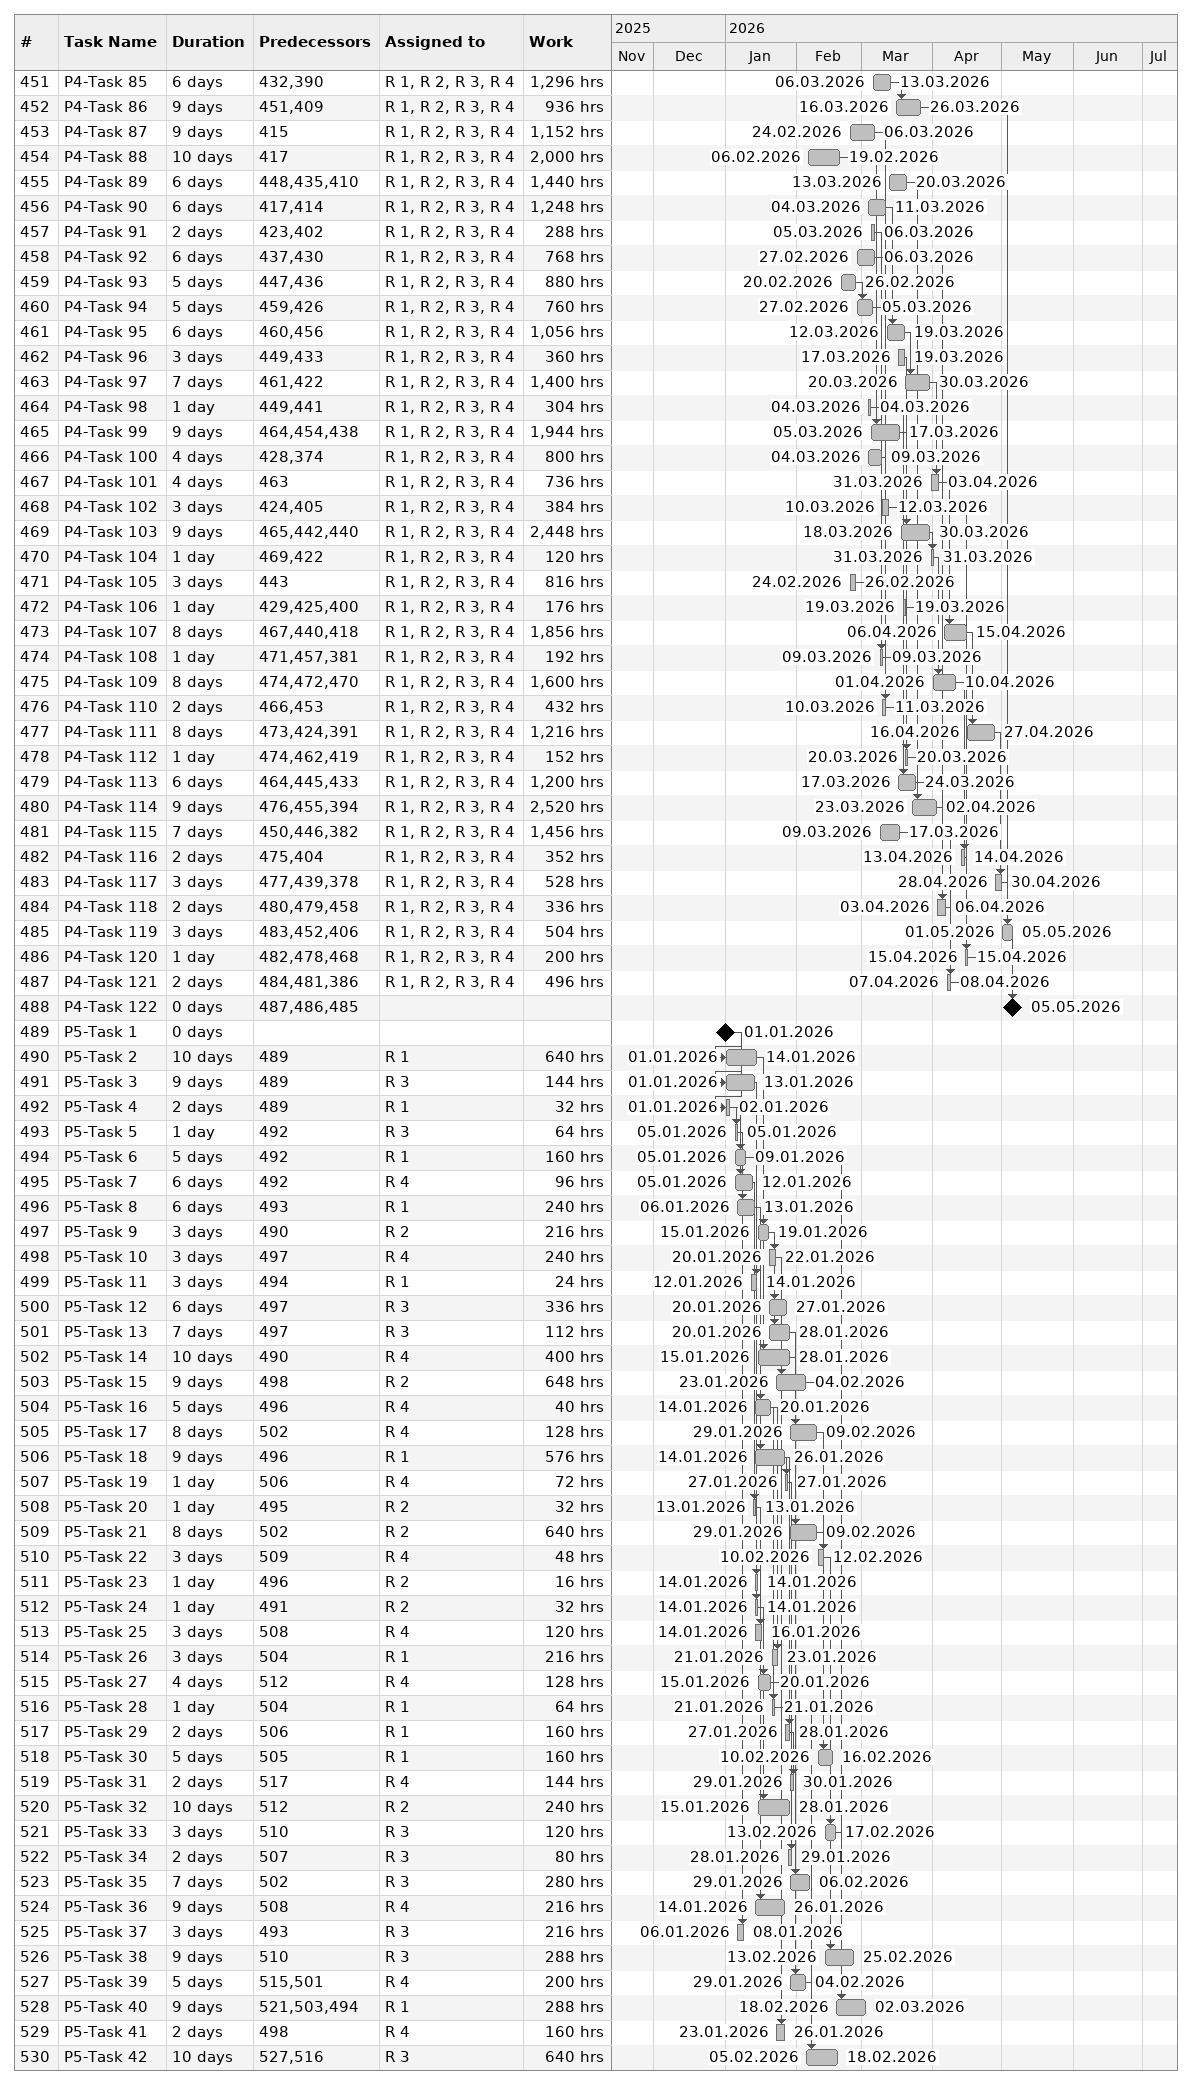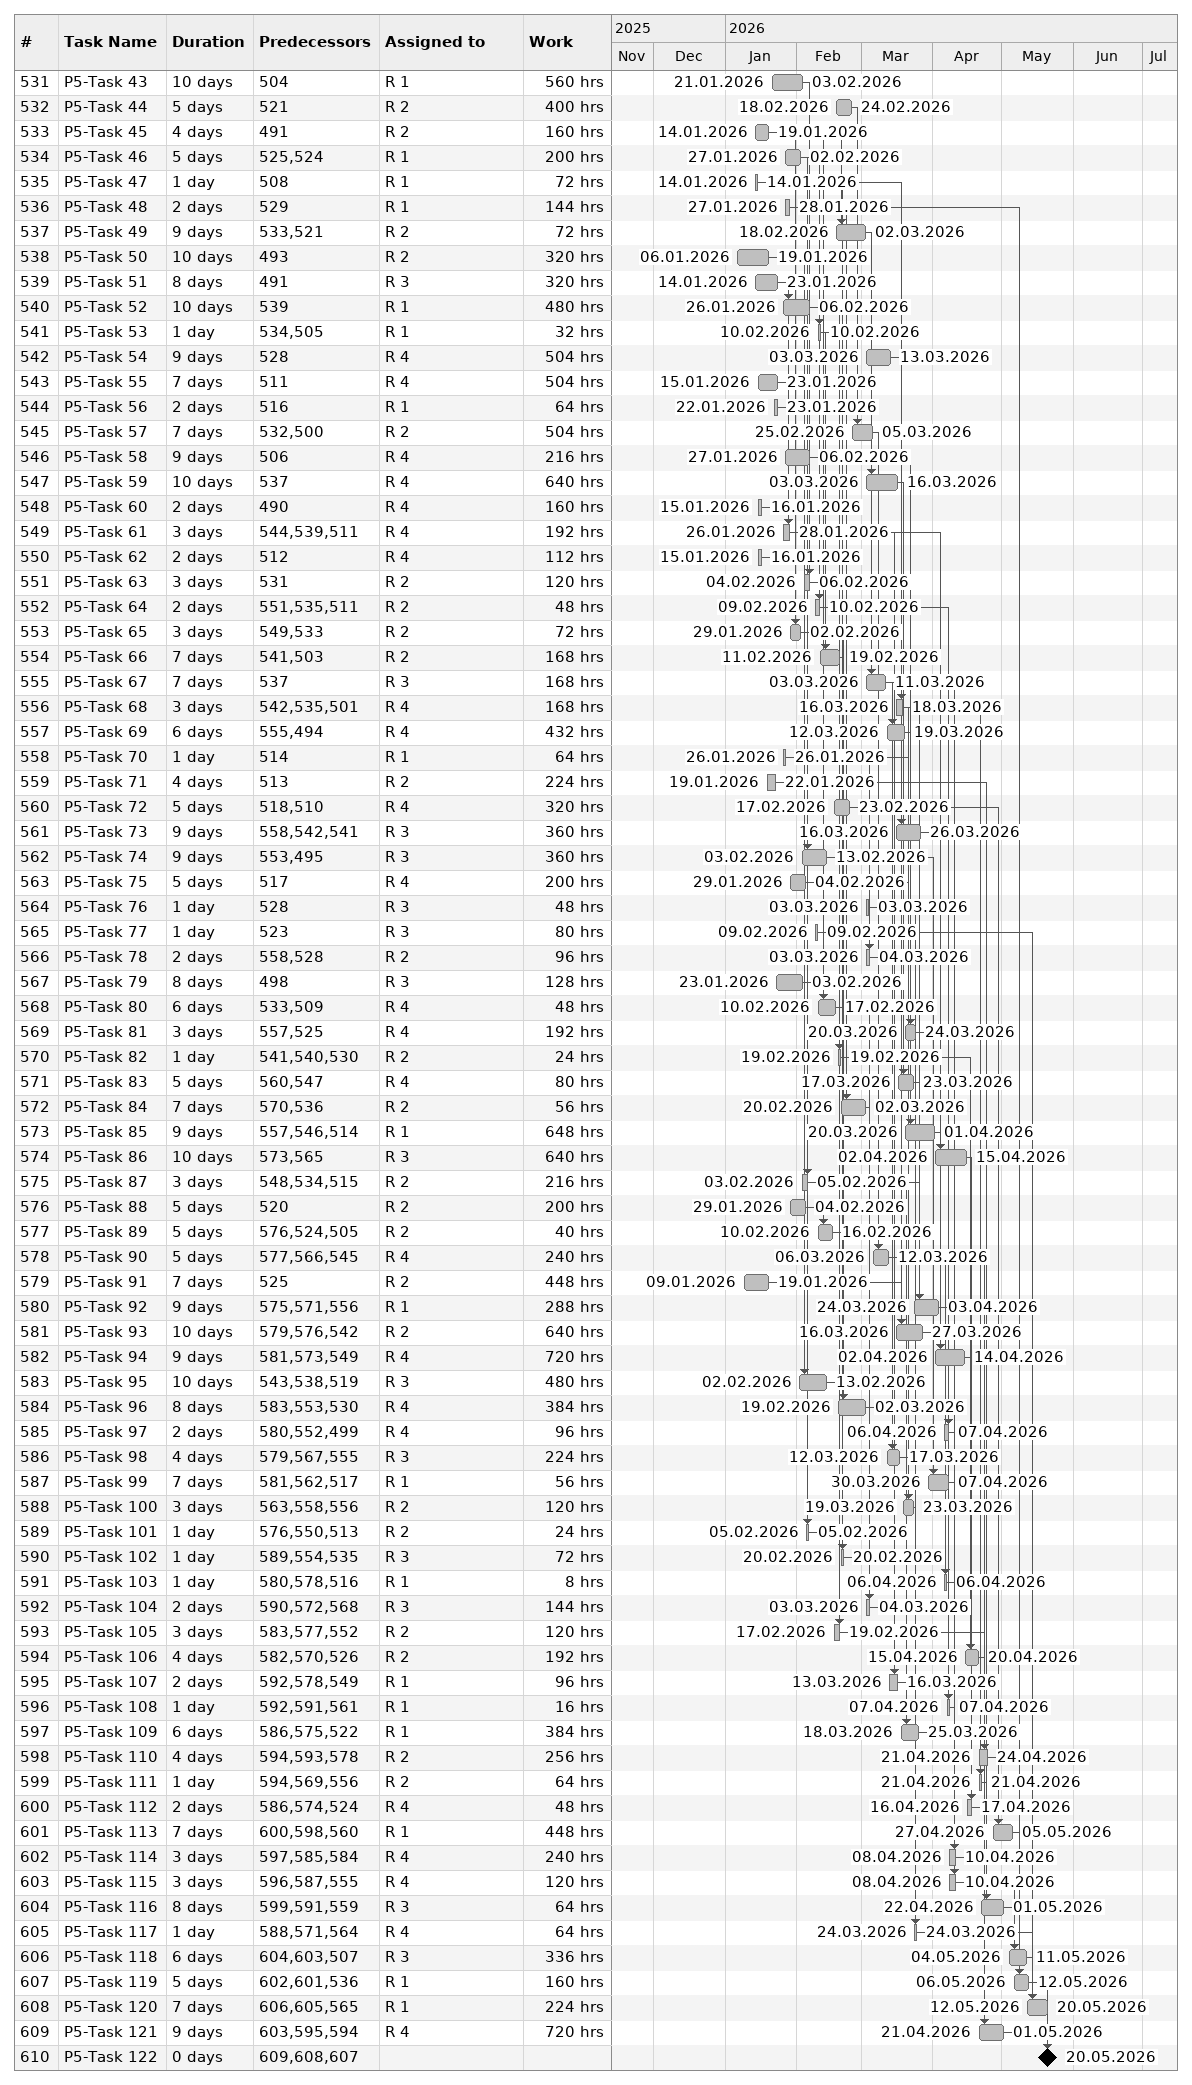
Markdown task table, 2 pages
| ID | Task | Duration | Start | Finish | Predecessors | Resources | Work (h) |
|---|---|---|---|---|---|---|---|
| 451 | P4-Task 85 | 6d | 2026-03-06 | 2026-03-13 | 432, 390 | R 1, R 2, R 3, R 4 | 1296 |
| 452 | P4-Task 86 | 9d | 2026-03-16 | 2026-03-26 | 451, 409 | R 1, R 2, R 3, R 4 | 936 |
| 453 | P4-Task 87 | 9d | 2026-02-24 | 2026-03-06 | 415 | R 1, R 2, R 3, R 4 | 1152 |
| 454 | P4-Task 88 | 10d | 2026-02-06 | 2026-02-19 | 417 | R 1, R 2, R 3, R 4 | 2000 |
| 455 | P4-Task 89 | 6d | 2026-03-13 | 2026-03-20 | 448, 435, 410 | R 1, R 2, R 3, R 4 | 1440 |
| 456 | P4-Task 90 | 6d | 2026-03-04 | 2026-03-11 | 417, 414 | R 1, R 2, R 3, R 4 | 1248 |
| 457 | P4-Task 91 | 2d | 2026-03-05 | 2026-03-06 | 423, 402 | R 1, R 2, R 3, R 4 | 288 |
| 458 | P4-Task 92 | 6d | 2026-02-27 | 2026-03-06 | 437, 430 | R 1, R 2, R 3, R 4 | 768 |
| 459 | P4-Task 93 | 5d | 2026-02-20 | 2026-02-26 | 447, 436 | R 1, R 2, R 3, R 4 | 880 |
| 460 | P4-Task 94 | 5d | 2026-02-27 | 2026-03-05 | 459, 426 | R 1, R 2, R 3, R 4 | 760 |
| 461 | P4-Task 95 | 6d | 2026-03-12 | 2026-03-19 | 460, 456 | R 1, R 2, R 3, R 4 | 1056 |
| 462 | P4-Task 96 | 3d | 2026-03-17 | 2026-03-19 | 449, 433 | R 1, R 2, R 3, R 4 | 360 |
| 463 | P4-Task 97 | 7d | 2026-03-20 | 2026-03-30 | 461, 422 | R 1, R 2, R 3, R 4 | 1400 |
| 464 | P4-Task 98 | 1d | 2026-03-04 | 2026-03-04 | 449, 441 | R 1, R 2, R 3, R 4 | 304 |
| 465 | P4-Task 99 | 9d | 2026-03-05 | 2026-03-17 | 464, 454, 438 | R 1, R 2, R 3, R 4 | 1944 |
| 466 | P4-Task 100 | 4d | 2026-03-04 | 2026-03-09 | 428, 374 | R 1, R 2, R 3, R 4 | 800 |
| 467 | P4-Task 101 | 4d | 2026-03-31 | 2026-04-03 | 463 | R 1, R 2, R 3, R 4 | 736 |
| 468 | P4-Task 102 | 3d | 2026-03-10 | 2026-03-12 | 424, 405 | R 1, R 2, R 3, R 4 | 384 |
| 469 | P4-Task 103 | 9d | 2026-03-18 | 2026-03-30 | 465, 442, 440 | R 1, R 2, R 3, R 4 | 2448 |
| 470 | P4-Task 104 | 1d | 2026-03-31 | 2026-03-31 | 469, 422 | R 1, R 2, R 3, R 4 | 120 |
| 471 | P4-Task 105 | 3d | 2026-02-24 | 2026-02-26 | 443 | R 1, R 2, R 3, R 4 | 816 |
| 472 | P4-Task 106 | 1d | 2026-03-19 | 2026-03-19 | 429, 425, 400 | R 1, R 2, R 3, R 4 | 176 |
| 473 | P4-Task 107 | 8d | 2026-04-06 | 2026-04-15 | 467, 440, 418 | R 1, R 2, R 3, R 4 | 1856 |
| 474 | P4-Task 108 | 1d | 2026-03-09 | 2026-03-09 | 471, 457, 381 | R 1, R 2, R 3, R 4 | 192 |
| 475 | P4-Task 109 | 8d | 2026-04-01 | 2026-04-10 | 474, 472, 470 | R 1, R 2, R 3, R 4 | 1600 |
| 476 | P4-Task 110 | 2d | 2026-03-10 | 2026-03-11 | 466, 453 | R 1, R 2, R 3, R 4 | 432 |
| 477 | P4-Task 111 | 8d | 2026-04-16 | 2026-04-27 | 473, 424, 391 | R 1, R 2, R 3, R 4 | 1216 |
| 478 | P4-Task 112 | 1d | 2026-03-20 | 2026-03-20 | 474, 462, 419 | R 1, R 2, R 3, R 4 | 152 |
| 479 | P4-Task 113 | 6d | 2026-03-17 | 2026-03-24 | 464, 445, 433 | R 1, R 2, R 3, R 4 | 1200 |
| 480 | P4-Task 114 | 9d | 2026-03-23 | 2026-04-02 | 476, 455, 394 | R 1, R 2, R 3, R 4 | 2520 |
| 481 | P4-Task 115 | 7d | 2026-03-09 | 2026-03-17 | 450, 446, 382 | R 1, R 2, R 3, R 4 | 1456 |
| 482 | P4-Task 116 | 2d | 2026-04-13 | 2026-04-14 | 475, 404 | R 1, R 2, R 3, R 4 | 352 |
| 483 | P4-Task 117 | 3d | 2026-04-28 | 2026-04-30 | 477, 439, 378 | R 1, R 2, R 3, R 4 | 528 |
| 484 | P4-Task 118 | 2d | 2026-04-03 | 2026-04-06 | 480, 479, 458 | R 1, R 2, R 3, R 4 | 336 |
| 485 | P4-Task 119 | 3d | 2026-05-01 | 2026-05-05 | 483, 452, 406 | R 1, R 2, R 3, R 4 | 504 |
| 486 | P4-Task 120 | 1d | 2026-04-15 | 2026-04-15 | 482, 478, 468 | R 1, R 2, R 3, R 4 | 200 |
| 487 | P4-Task 121 | 2d | 2026-04-07 | 2026-04-08 | 484, 481, 386 | R 1, R 2, R 3, R 4 | 496 |
| 488 | P4-Task 122 | 0d | 2026-05-05 | 2026-05-05 | 487, 486, 485 |  |  |
| 489 | P5-Task 1 | 0d | 2026-01-01 | 2026-01-01 |  |  |  |
| 490 | P5-Task 2 | 10d | 2026-01-01 | 2026-01-14 | 489 | R 1 | 640 |
| 491 | P5-Task 3 | 9d | 2026-01-01 | 2026-01-13 | 489 | R 3 | 144 |
| 492 | P5-Task 4 | 2d | 2026-01-01 | 2026-01-02 | 489 | R 1 | 32 |
| 493 | P5-Task 5 | 1d | 2026-01-05 | 2026-01-05 | 492 | R 3 | 64 |
| 494 | P5-Task 6 | 5d | 2026-01-05 | 2026-01-09 | 492 | R 1 | 160 |
| 495 | P5-Task 7 | 6d | 2026-01-05 | 2026-01-12 | 492 | R 4 | 96 |
| 496 | P5-Task 8 | 6d | 2026-01-06 | 2026-01-13 | 493 | R 1 | 240 |
| 497 | P5-Task 9 | 3d | 2026-01-15 | 2026-01-19 | 490 | R 2 | 216 |
| 498 | P5-Task 10 | 3d | 2026-01-20 | 2026-01-22 | 497 | R 4 | 240 |
| 499 | P5-Task 11 | 3d | 2026-01-12 | 2026-01-14 | 494 | R 1 | 24 |
| 500 | P5-Task 12 | 6d | 2026-01-20 | 2026-01-27 | 497 | R 3 | 336 |
| 501 | P5-Task 13 | 7d | 2026-01-20 | 2026-01-28 | 497 | R 3 | 112 |
| 502 | P5-Task 14 | 10d | 2026-01-15 | 2026-01-28 | 490 | R 4 | 400 |
| 503 | P5-Task 15 | 9d | 2026-01-23 | 2026-02-04 | 498 | R 2 | 648 |
| 504 | P5-Task 16 | 5d | 2026-01-14 | 2026-01-20 | 496 | R 4 | 40 |
| 505 | P5-Task 17 | 8d | 2026-01-29 | 2026-02-09 | 502 | R 4 | 128 |
| 506 | P5-Task 18 | 9d | 2026-01-14 | 2026-01-26 | 496 | R 1 | 576 |
| 507 | P5-Task 19 | 1d | 2026-01-27 | 2026-01-27 | 506 | R 4 | 72 |
| 508 | P5-Task 20 | 1d | 2026-01-13 | 2026-01-13 | 495 | R 2 | 32 |
| 509 | P5-Task 21 | 8d | 2026-01-29 | 2026-02-09 | 502 | R 2 | 640 |
| 510 | P5-Task 22 | 3d | 2026-02-10 | 2026-02-12 | 509 | R 4 | 48 |
| 511 | P5-Task 23 | 1d | 2026-01-14 | 2026-01-14 | 496 | R 2 | 16 |
| 512 | P5-Task 24 | 1d | 2026-01-14 | 2026-01-14 | 491 | R 2 | 32 |
| 513 | P5-Task 25 | 3d | 2026-01-14 | 2026-01-16 | 508 | R 4 | 120 |
| 514 | P5-Task 26 | 3d | 2026-01-21 | 2026-01-23 | 504 | R 1 | 216 |
| 515 | P5-Task 27 | 4d | 2026-01-15 | 2026-01-20 | 512 | R 4 | 128 |
| 516 | P5-Task 28 | 1d | 2026-01-21 | 2026-01-21 | 504 | R 1 | 64 |
| 517 | P5-Task 29 | 2d | 2026-01-27 | 2026-01-28 | 506 | R 1 | 160 |
| 518 | P5-Task 30 | 5d | 2026-02-10 | 2026-02-16 | 505 | R 1 | 160 |
| 519 | P5-Task 31 | 2d | 2026-01-29 | 2026-01-30 | 517 | R 4 | 144 |
| 520 | P5-Task 32 | 10d | 2026-01-15 | 2026-01-28 | 512 | R 2 | 240 |
| 521 | P5-Task 33 | 3d | 2026-02-13 | 2026-02-17 | 510 | R 3 | 120 |
| 522 | P5-Task 34 | 2d | 2026-01-28 | 2026-01-29 | 507 | R 3 | 80 |
| 523 | P5-Task 35 | 7d | 2026-01-29 | 2026-02-06 | 502 | R 3 | 280 |
| 524 | P5-Task 36 | 9d | 2026-01-14 | 2026-01-26 | 508 | R 4 | 216 |
| 525 | P5-Task 37 | 3d | 2026-01-06 | 2026-01-08 | 493 | R 3 | 216 |
| 526 | P5-Task 38 | 9d | 2026-02-13 | 2026-02-25 | 510 | R 3 | 288 |
| 527 | P5-Task 39 | 5d | 2026-01-29 | 2026-02-04 | 515, 501 | R 4 | 200 |
| 528 | P5-Task 40 | 9d | 2026-02-18 | 2026-03-02 | 521, 503, 494 | R 1 | 288 |
| 529 | P5-Task 41 | 2d | 2026-01-23 | 2026-01-26 | 498 | R 4 | 160 |
| 530 | P5-Task 42 | 10d | 2026-02-05 | 2026-02-18 | 527, 516 | R 3 | 640 |
| 531 | P5-Task 43 | 10d | 2026-01-21 | 2026-02-03 | 504 | R 1 | 560 |
| 532 | P5-Task 44 | 5d | 2026-02-18 | 2026-02-24 | 521 | R 2 | 400 |
| 533 | P5-Task 45 | 4d | 2026-01-14 | 2026-01-19 | 491 | R 2 | 160 |
| 534 | P5-Task 46 | 5d | 2026-01-27 | 2026-02-02 | 525, 524 | R 1 | 200 |
| 535 | P5-Task 47 | 1d | 2026-01-14 | 2026-01-14 | 508 | R 1 | 72 |
| 536 | P5-Task 48 | 2d | 2026-01-27 | 2026-01-28 | 529 | R 1 | 144 |
| 537 | P5-Task 49 | 9d | 2026-02-18 | 2026-03-02 | 533, 521 | R 2 | 72 |
| 538 | P5-Task 50 | 10d | 2026-01-06 | 2026-01-19 | 493 | R 2 | 320 |
| 539 | P5-Task 51 | 8d | 2026-01-14 | 2026-01-23 | 491 | R 3 | 320 |
| 540 | P5-Task 52 | 10d | 2026-01-26 | 2026-02-06 | 539 | R 1 | 480 |
| 541 | P5-Task 53 | 1d | 2026-02-10 | 2026-02-10 | 534, 505 | R 1 | 32 |
| 542 | P5-Task 54 | 9d | 2026-03-03 | 2026-03-13 | 528 | R 4 | 504 |
| 543 | P5-Task 55 | 7d | 2026-01-15 | 2026-01-23 | 511 | R 4 | 504 |
| 544 | P5-Task 56 | 2d | 2026-01-22 | 2026-01-23 | 516 | R 1 | 64 |
| 545 | P5-Task 57 | 7d | 2026-02-25 | 2026-03-05 | 532, 500 | R 2 | 504 |
| 546 | P5-Task 58 | 9d | 2026-01-27 | 2026-02-06 | 506 | R 4 | 216 |
| 547 | P5-Task 59 | 10d | 2026-03-03 | 2026-03-16 | 537 | R 4 | 640 |
| 548 | P5-Task 60 | 2d | 2026-01-15 | 2026-01-16 | 490 | R 4 | 160 |
| 549 | P5-Task 61 | 3d | 2026-01-26 | 2026-01-28 | 544, 539, 511 | R 4 | 192 |
| 550 | P5-Task 62 | 2d | 2026-01-15 | 2026-01-16 | 512 | R 4 | 112 |
| 551 | P5-Task 63 | 3d | 2026-02-04 | 2026-02-06 | 531 | R 2 | 120 |
| 552 | P5-Task 64 | 2d | 2026-02-09 | 2026-02-10 | 551, 535, 511 | R 2 | 48 |
| 553 | P5-Task 65 | 3d | 2026-01-29 | 2026-02-02 | 549, 533 | R 2 | 72 |
| 554 | P5-Task 66 | 7d | 2026-02-11 | 2026-02-19 | 541, 503 | R 2 | 168 |
| 555 | P5-Task 67 | 7d | 2026-03-03 | 2026-03-11 | 537 | R 3 | 168 |
| 556 | P5-Task 68 | 3d | 2026-03-16 | 2026-03-18 | 542, 535, 501 | R 4 | 168 |
| 557 | P5-Task 69 | 6d | 2026-03-12 | 2026-03-19 | 555, 494 | R 4 | 432 |
| 558 | P5-Task 70 | 1d | 2026-01-26 | 2026-01-26 | 514 | R 1 | 64 |
| 559 | P5-Task 71 | 4d | 2026-01-19 | 2026-01-22 | 513 | R 2 | 224 |
| 560 | P5-Task 72 | 5d | 2026-02-17 | 2026-02-23 | 518, 510 | R 4 | 320 |
| 561 | P5-Task 73 | 9d | 2026-03-16 | 2026-03-26 | 558, 542, 541 | R 3 | 360 |
| 562 | P5-Task 74 | 9d | 2026-02-03 | 2026-02-13 | 553, 495 | R 3 | 360 |
| 563 | P5-Task 75 | 5d | 2026-01-29 | 2026-02-04 | 517 | R 4 | 200 |
| 564 | P5-Task 76 | 1d | 2026-03-03 | 2026-03-03 | 528 | R 3 | 48 |
| 565 | P5-Task 77 | 1d | 2026-02-09 | 2026-02-09 | 523 | R 3 | 80 |
| 566 | P5-Task 78 | 2d | 2026-03-03 | 2026-03-04 | 558, 528 | R 2 | 96 |
| 567 | P5-Task 79 | 8d | 2026-01-23 | 2026-02-03 | 498 | R 3 | 128 |
| 568 | P5-Task 80 | 6d | 2026-02-10 | 2026-02-17 | 533, 509 | R 4 | 48 |
| 569 | P5-Task 81 | 3d | 2026-03-20 | 2026-03-24 | 557, 525 | R 4 | 192 |
| 570 | P5-Task 82 | 1d | 2026-02-19 | 2026-02-19 | 541, 540, 530 | R 2 | 24 |
| 571 | P5-Task 83 | 5d | 2026-03-17 | 2026-03-23 | 560, 547 | R 4 | 80 |
| 572 | P5-Task 84 | 7d | 2026-02-20 | 2026-03-02 | 570, 536 | R 2 | 56 |
| 573 | P5-Task 85 | 9d | 2026-03-20 | 2026-04-01 | 557, 546, 514 | R 1 | 648 |
| 574 | P5-Task 86 | 10d | 2026-04-02 | 2026-04-15 | 573, 565 | R 3 | 640 |
| 575 | P5-Task 87 | 3d | 2026-02-03 | 2026-02-05 | 548, 534, 515 | R 2 | 216 |
| 576 | P5-Task 88 | 5d | 2026-01-29 | 2026-02-04 | 520 | R 2 | 200 |
| 577 | P5-Task 89 | 5d | 2026-02-10 | 2026-02-16 | 576, 524, 505 | R 2 | 40 |
| 578 | P5-Task 90 | 5d | 2026-03-06 | 2026-03-12 | 577, 566, 545 | R 4 | 240 |
| 579 | P5-Task 91 | 7d | 2026-01-09 | 2026-01-19 | 525 | R 2 | 448 |
| 580 | P5-Task 92 | 9d | 2026-03-24 | 2026-04-03 | 575, 571, 556 | R 1 | 288 |
| 581 | P5-Task 93 | 10d | 2026-03-16 | 2026-03-27 | 579, 576, 542 | R 2 | 640 |
| 582 | P5-Task 94 | 9d | 2026-04-02 | 2026-04-14 | 581, 573, 549 | R 4 | 720 |
| 583 | P5-Task 95 | 10d | 2026-02-02 | 2026-02-13 | 543, 538, 519 | R 3 | 480 |
| 584 | P5-Task 96 | 8d | 2026-02-19 | 2026-03-02 | 583, 553, 530 | R 4 | 384 |
| 585 | P5-Task 97 | 2d | 2026-04-06 | 2026-04-07 | 580, 552, 499 | R 4 | 96 |
| 586 | P5-Task 98 | 4d | 2026-03-12 | 2026-03-17 | 579, 567, 555 | R 3 | 224 |
| 587 | P5-Task 99 | 7d | 2026-03-30 | 2026-04-07 | 581, 562, 517 | R 1 | 56 |
| 588 | P5-Task 100 | 3d | 2026-03-19 | 2026-03-23 | 563, 558, 556 | R 2 | 120 |
| 589 | P5-Task 101 | 1d | 2026-02-05 | 2026-02-05 | 576, 550, 513 | R 2 | 24 |
| 590 | P5-Task 102 | 1d | 2026-02-20 | 2026-02-20 | 589, 554, 535 | R 3 | 72 |
| 591 | P5-Task 103 | 1d | 2026-04-06 | 2026-04-06 | 580, 578, 516 | R 1 | 8 |
| 592 | P5-Task 104 | 2d | 2026-03-03 | 2026-03-04 | 590, 572, 568 | R 3 | 144 |
| 593 | P5-Task 105 | 3d | 2026-02-17 | 2026-02-19 | 583, 577, 552 | R 2 | 120 |
| 594 | P5-Task 106 | 4d | 2026-04-15 | 2026-04-20 | 582, 570, 526 | R 2 | 192 |
| 595 | P5-Task 107 | 2d | 2026-03-13 | 2026-03-16 | 592, 578, 549 | R 1 | 96 |
| 596 | P5-Task 108 | 1d | 2026-04-07 | 2026-04-07 | 592, 591, 561 | R 1 | 16 |
| 597 | P5-Task 109 | 6d | 2026-03-18 | 2026-03-25 | 586, 575, 522 | R 1 | 384 |
| 598 | P5-Task 110 | 4d | 2026-04-21 | 2026-04-24 | 594, 593, 578 | R 2 | 256 |
| 599 | P5-Task 111 | 1d | 2026-04-21 | 2026-04-21 | 594, 569, 556 | R 2 | 64 |
| 600 | P5-Task 112 | 2d | 2026-04-16 | 2026-04-17 | 586, 574, 524 | R 4 | 48 |
| 601 | P5-Task 113 | 7d | 2026-04-27 | 2026-05-05 | 600, 598, 560 | R 1 | 448 |
| 602 | P5-Task 114 | 3d | 2026-04-08 | 2026-04-10 | 597, 585, 584 | R 4 | 240 |
| 603 | P5-Task 115 | 3d | 2026-04-08 | 2026-04-10 | 596, 587, 555 | R 4 | 120 |
| 604 | P5-Task 116 | 8d | 2026-04-22 | 2026-05-01 | 599, 591, 559 | R 3 | 64 |
| 605 | P5-Task 117 | 1d | 2026-03-24 | 2026-03-24 | 588, 571, 564 | R 4 | 64 |
| 606 | P5-Task 118 | 6d | 2026-05-04 | 2026-05-11 | 604, 603, 507 | R 3 | 336 |
| 607 | P5-Task 119 | 5d | 2026-05-06 | 2026-05-12 | 602, 601, 536 | R 1 | 160 |
| 608 | P5-Task 120 | 7d | 2026-05-12 | 2026-05-20 | 606, 605, 565 | R 1 | 224 |
| 609 | P5-Task 121 | 9d | 2026-04-21 | 2026-05-01 | 603, 595, 594 | R 4 | 720 |
| 610 | P5-Task 122 | 0d | 2026-05-20 | 2026-05-20 | 609, 608, 607 |  |  |
